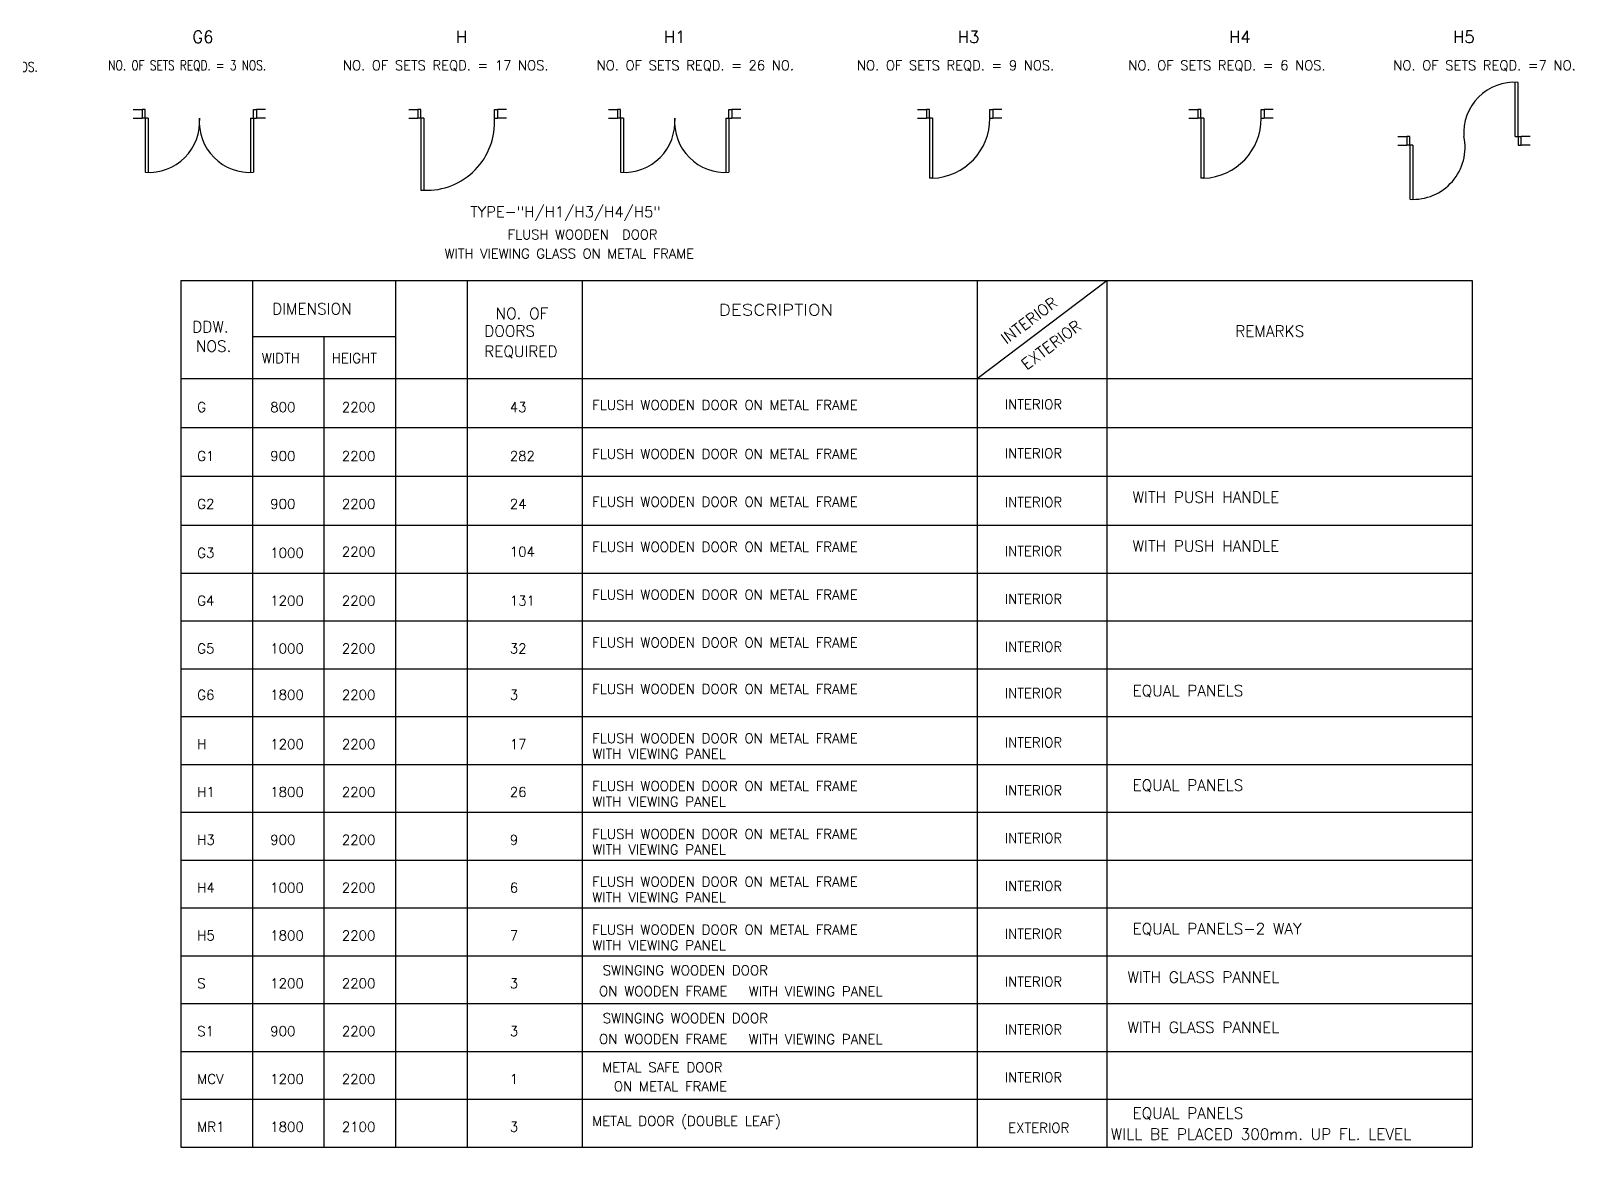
# Model space of a CAD drawing. Extents: x 105294 to 154914, y 92273 to 130474.
# Drawn here: x 128579 to 154209, y 92273 to 110808 of the extents above; entities that cross this region are included whole.
import ezdxf
from ezdxf.enums import TextEntityAlignment as Align

# ---------------------------------------------------------------- set-up
doc = ezdxf.new("R2010")
doc.units = 0
doc.header["$LTSCALE"] = 1000
doc.header["$MEASUREMENT"] = 0
for name, color, linetype in [('DOOR', 4, 'CONTINUOUS'), ('TABLE', 4, 'CONTINUOUS'), ('TEXT', 2, 'CONTINUOUS'), ('TEXT-T', 2, 'CONTINUOUS'), ('WALL', 6, 'CONTINUOUS')]:
    doc.layers.add(name, color=color, linetype=linetype)
doc.styles.add('ROMAND', font='romand.shx')
doc.styles.add('ROMANS', font='ROMANS.SHX', dxfattribs={"height": 100})

msp = doc.modelspace()

# ---------------------------------------------------------------- linework, layer by layer
at = {"layer": 'DOOR'}
for p, q in [((153278.7, 109052.1), (153278.7, 109952.1)), ((153228.7, 109052.1), (153228.7, 109950.9)), ((130478.7, 109500), (130428.7, 109500)), ((130478.7, 109360), (130478.7, 109500)), ((132278.7, 109360), (132278.7, 109500)), ((132278.7, 109500), (132328.7, 109500)), ((135056.6, 109500), (135006.6, 109500)), ((135056.6, 109360), (135056.6, 109500)), ((136276.6, 109500), (136326.6, 109500)), ((136276.6, 109360), (136276.6, 109500)), ((138372, 109500), (138322, 109500)), ((138372, 109360), (138372, 109500)), ((140172, 109360), (140172, 109500)), ((140172, 109500), (140222, 109500)), ((143504.3, 109500), (143454.3, 109500)), ((143504.3, 109360), (143504.3, 109500)), ((144504.3, 109500), (144554.3, 109500)), ((144504.3, 109360), (144504.3, 109500)), ((148010.6, 109500), (147960.6, 109500)), ((148010.6, 109360), (148010.6, 109500)), ((149010.6, 109500), (149060.6, 109500)), ((149010.6, 109360), (149010.6, 109500)), ((130478.7, 109360), (130428.7, 109360)), ((130478.7, 109360), (130478.7, 108460)), ((130528.7, 109360), (130478.7, 109360)), ((130528.7, 109360), (130528.7, 108461.3)), ((132228.7, 109360), (132228.7, 108461.3)), ((132228.7, 109360), (132278.7, 109360)), ((132278.7, 109360), (132278.7, 108460)), ((132278.7, 109360), (132328.7, 109360)), ((135056.6, 109360), (135006.6, 109360)), ((135106.6, 109360), (135056.6, 109360)), ((135056.6, 109360), (135056.6, 108160)), ((135106.6, 109360), (135106.6, 108160)), ((136276.6, 109360), (136326.6, 109360)), ((138372, 109360), (138322, 109360)), ((138422, 109360), (138372, 109360)), ((138372, 109360), (138372, 108460)), ((138422, 109360), (138422, 108461.3)), ((140122, 109360), (140172, 109360)), ((140122, 109360), (140122, 108461.3)), ((140172, 109360), (140222, 109360)), ((140172, 109360), (140172, 108460)), ((143504.3, 109360), (143454.3, 109360)), ((143554.3, 109360), (143504.3, 109360)), ((143504.3, 109360), (143504.3, 108360)), ((143554.3, 109360), (143554.3, 108360)), ((144504.3, 109360), (144554.3, 109360)), ((148010.6, 109360), (147960.6, 109360)), ((148060.6, 109360), (148010.6, 109360)), ((148010.6, 109360), (148010.6, 108360)), ((148060.6, 109360), (148060.6, 108360)), ((149010.6, 109360), (149060.6, 109360)), ((151478.7, 109052.1), (151428.7, 109052.1)), ((151478.7, 108912.1), (151478.7, 109052.1)), ((153228.7, 109052.1), (153278.7, 109052.1)), ((153278.7, 109052.1), (153278.7, 108912.1)), ((153278.7, 109052.1), (153328.7, 109052.1)), ((151478.7, 108912.1), (151428.7, 108912.1)), ((151528.7, 108912.1), (151478.7, 108912.1)), ((151478.7, 108912.1), (151478.7, 108012.1)), ((151528.7, 108912.1), (151528.7, 108013.4)), ((153278.7, 108912.1), (153328.7, 108912.1)), ((135106.6, 108160), (135056.6, 108160)), ((143554.3, 108360), (143504.3, 108360)), ((148060.6, 108360), (148010.6, 108360))]:
    msp.add_line(p, q, dxfattribs=at)
for centre, radius, start, end in [((153214, 109116.8), 837.8, 85.5727, 184.4273), ((130543.4, 109295.4), 837.8, 265.5727, 4.4273), ((132214.1, 109295.4), 837.8, 175.5727, 274.4273), ((135152.3, 109287), 1126.7, 267.67551, 3.71521), ((138436.7, 109295.4), 837.8, 265.5727, 4.4273), ((140107.4, 109295.4), 837.8, 175.5727, 274.4273), ((143513.6, 109351.2), 990.7, 272.35266, 0.51332), ((148020, 109351.2), 990.7, 272.35266, 0.51332), ((151533.5, 108874.1), 863.7, 266.36089, 11.89429)]:
    msp.add_arc(centre, radius, start, end, dxfattribs=at)
at = {"layer": 'TABLE', "color": 2}
for p, q in [((131070, 106661.3), (131070, 92272.9)), ((131070, 106661.3), (152513.5, 106661.3)), ((132258.5, 106661.3), (132258.5, 92272.9)), ((134635.7, 106661.3), (134635.7, 92272.9)), ((135824.3, 106661.3), (135824.3, 92272.9)), ((137737.1, 106661.3), (137737.1, 92272.9)), ((144295.9, 105036.3), (146448.2, 106661.3)), ((144295.9, 106661.3), (144295.9, 92272.9)), ((146448.2, 106661.3), (146448.2, 92272.9)), ((152513.5, 106661.3), (152513.5, 92272.9)), ((132258.5, 105732.8), (134635.7, 105732.8)), ((133447.1, 105732.8), (133447.1, 92272.9)), ((131070, 105036.3), (152513.5, 105036.3)), ((131070, 105036.3), (152513.5, 105036.3)), ((131070, 105036.3), (152513.5, 105036.3)), ((131070, 92272.9), (152513.5, 92272.9))]:
    msp.add_line(p, q, dxfattribs=at)
at = {"layer": 'TABLE', "color": 4}
for p, q in [((131070, 104223.8), (152513.5, 104223.8)), ((131070, 103411.3), (152513.5, 103411.3)), ((131070, 102598.8), (152513.5, 102598.8)), ((131070, 101804.5), (152513.5, 101804.5)), ((131070, 101804.5), (152513.5, 101804.5)), ((131070, 101010.2), (152513.5, 101010.2)), ((131070, 100215.9), (152513.5, 100215.9)), ((131070, 99421.6), (152513.5, 99421.6)), ((131070, 98627.3), (152513.5, 98627.3)), ((131070, 97833), (152513.5, 97833)), ((131070, 97038.7), (152513.5, 97038.7)), ((131070, 96244.4), (152513.5, 96244.4)), ((131070, 95450.1), (152513.5, 95450.1)), ((131070, 94655.8), (152513.5, 94655.8)), ((131070, 93861.5), (152513.5, 93861.5)), ((131070, 93067.2), (152513.5, 93067.2))]:
    msp.add_line(p, q, dxfattribs=at)
at = {"layer": 'TABLE', "color": 1}
msp.add_line((131070, 93067.2), (152513.5, 93067.2), dxfattribs=at)
msp.add_line((131070, 93067.2), (152513.5, 93067.2), dxfattribs=at)
at = {"layer": 'WALL'}
for p, q in [((130278.7, 109500), (130428.7, 109500)), ((132478.7, 109500), (132328.7, 109500)), ((134856.6, 109500), (135006.6, 109500)), ((136476.6, 109500), (136326.6, 109500)), ((138172, 109500), (138322, 109500)), ((140372, 109500), (140222, 109500)), ((143304.3, 109500), (143454.3, 109500)), ((144704.3, 109500), (144554.3, 109500)), ((147810.6, 109500), (147960.6, 109500)), ((149210.6, 109500), (149060.6, 109500)), ((130278.7, 109360), (130428.7, 109360)), ((132478.7, 109360), (132328.7, 109360)), ((134856.6, 109360), (135006.6, 109360)), ((136476.6, 109360), (136326.6, 109360)), ((138172, 109360), (138322, 109360)), ((140372, 109360), (140222, 109360)), ((143304.3, 109360), (143454.3, 109360)), ((144704.3, 109360), (144554.3, 109360)), ((147810.6, 109360), (147960.6, 109360)), ((149210.6, 109360), (149060.6, 109360)), ((151278.7, 109052.1), (151428.7, 109052.1)), ((153478.7, 109052.1), (153328.7, 109052.1)), ((151278.7, 108912.1), (151428.7, 108912.1)), ((153478.7, 108912.1), (153328.7, 108912.1))]:
    msp.add_line(p, q, dxfattribs=at)
at = {"layer": 'WALL', "linetype": 'ByBlock'}
for p, q in [((130428.7, 109500), (130428.7, 109360)), ((132328.7, 109500), (132328.7, 109360)), ((135006.6, 109500), (135006.6, 109360)), ((136326.6, 109500), (136326.6, 109360)), ((138322, 109500), (138322, 109360)), ((140222, 109500), (140222, 109360)), ((143454.3, 109500), (143454.3, 109360)), ((144554.3, 109500), (144554.3, 109360)), ((147960.6, 109500), (147960.6, 109360)), ((149060.6, 109500), (149060.6, 109360)), ((151428.7, 109052.1), (151428.7, 108912.1)), ((153328.7, 108912.1), (153328.7, 109052.1))]:
    msp.add_line(p, q, dxfattribs=at)

# ---------------------------------------------------------------- texts
at = {"layer": 'TABLE', "color": 2, "style": 'ROMANS'}
for s, height, p in [('DIMENSION', 185.71, (132585.8, 106100.4)), ('DDW.', 185.71, (131259.9, 105801.1)), ('REMARKS', 185.71, (148580.8, 105727.9)), ('NOS.', 185.71, (131319.4, 105478.4)), ('WIDTH', 162.5, (132414.4, 105292.3)), ('HEIGHT', 162.5, (133575, 105292.7)), ('G', 162.5, (131341.9, 104478.8)), ('800', 162.5, (132555.2, 104478.8)), ('2200', 162.5, (133743.8, 104478.8)), ('43', 162.5, (136532.8, 104478.8)), ('FLUSH WOODEN DOOR ON METAL FRAME', 162.5, (137901.5, 104515.1)), ('INTERIOR', 162.5, (144752, 104525.8)), ('G1', 162.5, (131341.9, 103666.3)), ('900', 162.5, (132555.2, 103666.3)), ('2200', 162.5, (133743.8, 103666.3)), ('282', 162.5, (136532.8, 103666.3)), ('FLUSH WOODEN DOOR ON METAL FRAME', 162.5, (137901.5, 103702.6)), ('INTERIOR', 162.5, (144752, 103713.3)), ('G2', 162.5, (131341.9, 102872)), ('900', 162.5, (132555.2, 102872)), ('2200', 162.5, (133743.8, 102872)), ('24', 162.5, (136532.8, 102872)), ('FLUSH WOODEN DOOR ON METAL FRAME', 162.5, (137901.5, 102906.8)), ('INTERIOR', 162.5, (144752, 102900.8)), ('WITH PUSH HANDLE', 185.714, (146875.8, 102973.4)), ('FLUSH WOODEN DOOR ON METAL FRAME', 162.5, (137901.5, 102158.5)), ('WITH PUSH HANDLE', 185.714, (146875.8, 102160.9)), ('G3', 162.5, (131341.9, 102059.5)), ('1000', 162.5, (132555.2, 102059.5)), ('2200', 162.5, (133743.8, 102077.7)), ('104', 162.5, (136532.8, 102077.7)), ('INTERIOR', 162.5, (144752, 102088.3)), ('FLUSH WOODEN DOOR ON METAL FRAME', 162.5, (137901.5, 101364.2)), ('G4', 162.5, (131341.9, 101265.2)), ('1200', 162.5, (132555.2, 101265.2)), ('2200', 162.5, (133743.8, 101265.2)), ('131', 162.5, (136532.8, 101265.2)), ('INTERIOR', 162.5, (144752, 101294)), ('FLUSH WOODEN DOOR ON METAL FRAME', 162.5, (137901.5, 100569.9)), ('G5', 162.5, (131341.9, 100470.9)), ('1000', 162.5, (132555.2, 100470.9)), ('2200', 162.5, (133743.8, 100470.9)), ('32', 162.5, (136532.8, 100470.9)), ('INTERIOR', 162.5, (144752, 100499.7)), ('FLUSH WOODEN DOOR ON METAL FRAME', 162.5, (137901.5, 99800.3)), ('G6', 162.5, (131341.9, 99701.3)), ('1800', 162.5, (132555.2, 99701.3)), ('2200', 162.5, (133743.8, 99701.3)), ('3', 162.5, (136532.8, 99701.3)), ('INTERIOR', 162.5, (144752, 99730.2)), ('EQUAL PANELS', 185.714, (146875.8, 99759.8)), ('H', 162.5, (131341.9, 98882.3)), ('1200', 162.5, (132555.2, 98882.3)), ('2200', 162.5, (133743.8, 98882.3)), ('17', 162.5, (136532.8, 98882.3)), ('FLUSH WOODEN DOOR ON METAL FRAME', 162.5, (137901.5, 98981.2)), ('INTERIOR', 162.5, (144752, 98911.1)), ('WITH VIEWING PANEL', 162.5, (137901.5, 98721.3)), ('H1', 162.5, (131341.9, 98088)), ('1800', 162.5, (132555.2, 98088)), ('2200', 162.5, (133743.8, 98088)), ('26', 162.5, (136532.8, 98088)), ('FLUSH WOODEN DOOR ON METAL FRAME', 162.5, (137901.5, 98186.9)), ('INTERIOR', 162.5, (144752, 98116.8)), ('EQUAL PANELS', 185.714, (146875.8, 98189.4)), ('WITH VIEWING PANEL', 162.5, (137901.5, 97927)), ('H3', 162.5, (131341.9, 97293.7)), ('900', 162.5, (132555.2, 97293.7)), ('2200', 162.5, (133743.8, 97293.7)), ('9', 162.5, (136532.8, 97293.7)), ('FLUSH WOODEN DOOR ON METAL FRAME', 162.5, (137901.5, 97392.6)), ('INTERIOR', 162.5, (144752, 97322.5)), ('WITH VIEWING PANEL', 162.5, (137901.5, 97132.7)), ('H4', 162.5, (131341.9, 96499.4)), ('1000', 162.5, (132555.2, 96499.4)), ('2200', 162.5, (133743.8, 96499.4)), ('6', 162.5, (136532.8, 96499.4)), ('FLUSH WOODEN DOOR ON METAL FRAME', 162.5, (137901.5, 96598.3)), ('INTERIOR', 162.5, (144752, 96528.2)), ('WITH VIEWING PANEL', 162.5, (137901.5, 96338.4)), ('H5', 162.5, (131341.9, 95705)), ('1800', 162.5, (132555.2, 95705)), ('2200', 162.5, (133743.8, 95705)), ('7', 162.5, (136532.8, 95705)), ('FLUSH WOODEN DOOR ON METAL FRAME', 162.5, (137901.5, 95804)), ('INTERIOR', 162.5, (144752, 95733.9)), ('EQUAL PANELS-2 WAY', 185.714, (146875.8, 95806.5)), ('WITH VIEWING PANEL', 162.5, (137901.5, 95544.1)), ('INTERIOR', 162.5, (144752, 94939.6)), ('WITH GLASS PANNEL', 185.714, (146791.6, 95002.8)), ('S', 162.5, (131341.9, 94910.7)), ('1200', 162.5, (132555.2, 94910.7)), ('2200', 162.5, (133743.8, 94910.7)), ('3', 162.5, (136532.8, 94910.7)), ('WITH VIEWING PANEL', 162.5, (140501.5, 94778)), ('WITH GLASS PANNEL', 185.714, (146791.6, 94169.4)), ('S1', 162.5, (131341.9, 94116.4)), ('900', 162.5, (132555.2, 94116.4)), ('2200', 162.5, (133743.8, 94116.4)), ('3', 162.5, (136532.8, 94116.4)), ('WITH VIEWING PANEL', 162.5, (140501.5, 93983.6)), ('INTERIOR', 162.5, (144752, 94145.3)), ('MCV', 162.5, (131341.9, 93322.1)), ('1200', 162.5, (132555.2, 93322.1)), ('2200', 162.5, (133743.8, 93322.1)), ('1', 162.5, (136532.8, 93322.1)), ('INTERIOR', 162.5, (144752, 93351)), ('METAL DOOR (DOUBLE LEAF)', 162.5, (137901.5, 92626.8)), ('EQUAL PANELS', 185.714, (146875.8, 92744.6)), ('MR1', 162.5, (131341.9, 92527.8)), ('1800', 162.5, (132555.2, 92527.8)), ('2100', 162.5, (133743.8, 92527.8)), ('3', 162.5, (136532.8, 92527.8)), ('EXTERIOR', 162.5, (144809.7, 92512.9)), ('WILL BE PLACED 300mm. UP FL. LEVEL', 185.714, (146513.8, 92395))]:
    msp.add_text(s, height=height, dxfattribs=at).set_placement(p)
at = {"layer": 'TABLE', "color": 2, "style": 'ROMANS', "width": 1.2}
msp.add_text('DESCRIPTION', height=185.714, dxfattribs=at).set_placement((140004.3, 106082.5))
at = {"layer": 'TABLE', "color": 2, "style": 'ROMANS'}
msp.add_text('EXTERIOR', height=185.71, rotation=37.15465, dxfattribs=at).set_placement((145119.2, 105169.5))
for s, p in [('SWINGING WOODEN DOOR', (139448.5, 95077.7)), ('ON WOODEN FRAME', (139080.6, 94732.7)), ('SWINGING WOODEN DOOR', (139448.5, 94283.3)), ('ON WOODEN FRAME', (139080.6, 93938.4)), ('METAL SAFE DOOR', (139067, 93469.4)), (' ON METAL FRAME', (139144.5, 93153.4))]:
    msp.add_text(s, height=162.5, dxfattribs=at).set_placement(p, align=Align.BOTTOM_CENTER)
at = {"layer": 'TEXT', "style": 'ROMANS'}
msp.add_text('INTERIOR', height=185.71, rotation=37.15465, dxfattribs=at).set_placement((144780.3, 105598.2))
for s, p in [('NO. OF ', (136297.5, 106023.7)), ('DOORS', (136108.9, 105730.8)), ('REQUIRED', (136108.9, 105393.7))]:
    msp.add_text(s, height=185.71, dxfattribs=at).set_placement(p)
at = {"layer": 'TEXT-T', "style": 'ROMANS', "width": 0.8}
for s, p in [('NO. OF SETS REQD. = 32 NOS.', (127328.8, 110080.6)), ('NO. OF SETS REQD. = 3 NOS.', (131175.7, 110108))]:
    msp.add_text(s, height=160, dxfattribs=at).set_placement(p, align=Align.BOTTOM_CENTER)
at = {"layer": 'TEXT-T', "style": 'ROMANS'}
for s, p in [('NO. OF SETS REQD. = 17 NOS.', (135469.1, 110108)), ('NO. OF SETS REQD. = 26 NO.', (139614.5, 110108)), ('NO. OF SETS REQD. = 9 NOS.', (143937, 110108)), ('NO. OF SETS REQD. = 6 NOS.', (148443.4, 110108)), ('NO. OF SETS REQD. =7 NO.', (152721.1, 110108)), ('     FLUSH WOODEN  DOOR', (137444.2, 107297.9)), ('WITH VIEWING GLASS ON METAL FRAME', (137521.7, 106981.8))]:
    msp.add_text(s, height=160, dxfattribs=at).set_placement(p, align=Align.BOTTOM_CENTER)
at = {"layer": 'WALL', "style": 'ROMAND'}
for s, p in [('G6', (131437.1, 110608.1)), ('H', (135730.5, 110608.1)), ('H1', (139270.5, 110608.1)), ('H3', (144151, 110608.1)), ('H4', (148657.4, 110608.1)), ('H5', (152377.1, 110608.1))]:
    msp.add_text(s, height=200, dxfattribs=at).set_placement(p, align=Align.CENTER)
at = {"layer": 'WALL', "style": 'ROMANS'}
msp.add_text('TYPE-"H/H1/H3/H4/H5"', height=180, dxfattribs=at).set_placement((137459.6, 107789.9), align=Align.MIDDLE)

doc.saveas('drawing.dxf')
